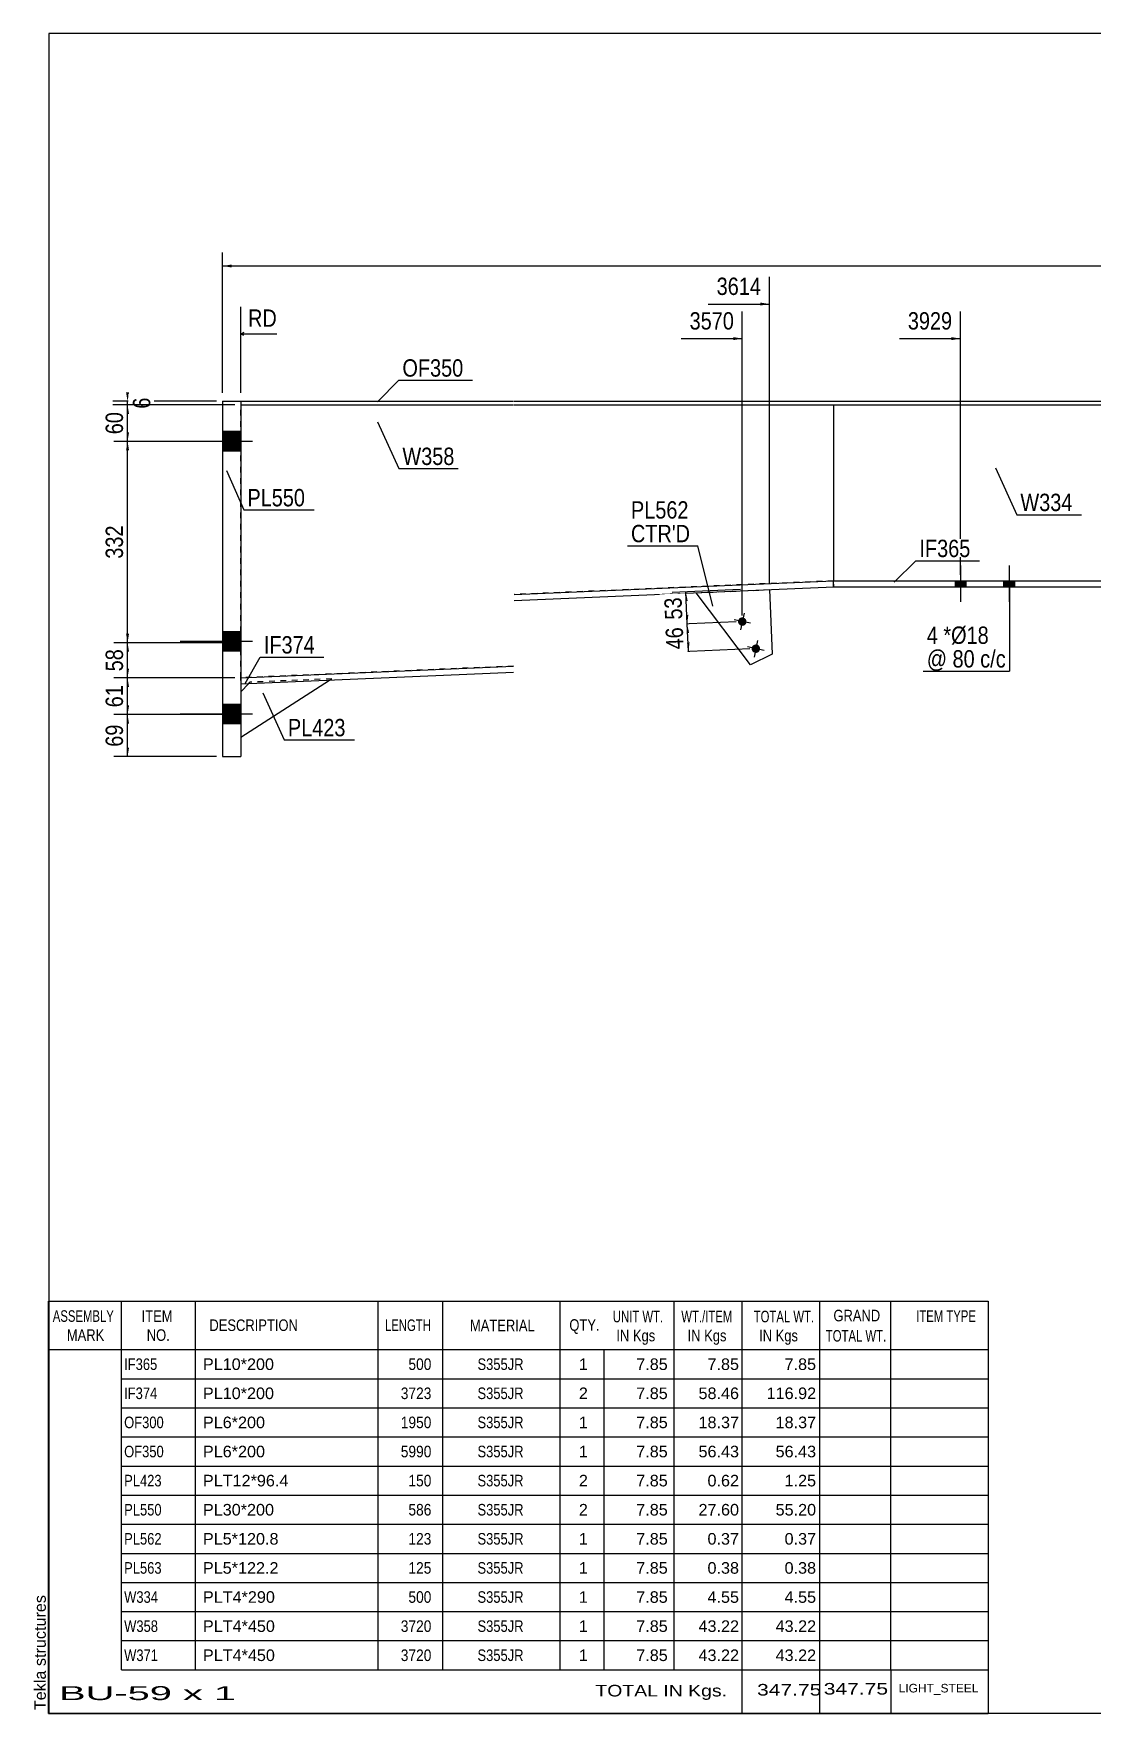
# Model space of a CAD drawing. Header units: millimetres. Extents: x -34 to 368, y -193 to 84.
# Drawn here: x -34.2 to 140.4, y -193.3 to 83.7 of the extents above; entities that cross this region are included whole.
import ezdxf

# ---------------------------------------------------------------- set-up
doc = ezdxf.new("R2010")
doc.units = ezdxf.units.MM
doc.linetypes.add('DXK_LINE_DOT1', pattern=[1.8814, 0.9407, -0.9407])
doc.styles.add('Arial', font='ARIAL.TTF', dxfattribs={"height": 0.2})
doc.styles.add('Arial Narrow', font='ARIALN.TTF', dxfattribs={"height": 0.2})

# ---------------------------------------------------------------- blocks, each defined once
blk = doc.blocks.new('Unknown-627318873-1211')
at = {"color": 5, "linetype": 'Continuous'}
for p, q in [((368.34, 83.75), (-31.66, 83.75)), ((-31.66, 83.75), (-31.66, -193.25)), ((368.34, -193.25), (368.34, 83.75)), ((-31.66, -193.25), (368.34, -193.25))]:
    blk.add_line(p, q, dxfattribs=at)
at = {"color": 174, "linetype": 'Continuous', "style": 'Arial'}
blk.add_text('Tekla structures', height=1.9102, rotation=90, dxfattribs=at).set_placement((-32.16, -192.75))
blk = doc.blocks.new('Bolt-627318873-2548 - 1232')
at = {"linetype": 'Continuous'}
blk.add_hatch(color=3, dxfattribs=at).paths.add_polyline_path([(85.62, -17.84, -1), (84.25, -17.55, -1)])
at = {"color": 3, "linetype": 'Continuous'}
for p, q in [((85.22, -16.33), (84.64, -19.07)), ((86.3, -17.99), (83.56, -17.41))]:
    blk.add_line(p, q, dxfattribs=at)
blk = doc.blocks.new('Part-627318873-2517 - 1232')
at = {"color": 2, "linetype": 'Continuous'}
for p, q in [((97.74, -7.5), (97.74, -6.5)), ((97.74, -6.5), (147.74, -6.5)), ((97.74, -7.5), (147.74, -7.5)), ((147.74, -7.5), (147.74, -6.5))]:
    blk.add_line(p, q, dxfattribs=at)
blk = doc.blocks.new('Part-627318873-2509 - 1232')
at = {"color": 2, "linetype": 'Continuous'}
for p, q in [((0, 23.1), (0, 22.5)), ((0, 23.1), (44.99, 23.1)), ((0, 22.5), (44.99, 22.5)), ((45.09, 23.1), (200.55, 23.1)), ((45.09, 22.5), (200.55, 22.5)), ((200.65, 23.1), (230.65, 23.1)), ((200.65, 22.5), (230.65, 22.5)), ((230.65, 23.1), (230.65, 22.5))]:
    blk.add_line(p, q, dxfattribs=at)
blk = doc.blocks.new('Part-627318873-2511 - 1232')
at = {"color": 2, "linetype": 'Continuous'}
for p, q in [((97.74, 22.5), (97.74, -6.5)), ((147.74, 22.5), (147.74, -6.5))]:
    blk.add_line(p, q, dxfattribs=at)
at = {"color": 7, "linetype": 'DXK_LINE_DOT1'}
for p, q in [((97.74, 22.5), (147.74, 22.5)), ((97.74, -6.5), (147.74, -6.5))]:
    blk.add_line(p, q, dxfattribs=at)
blk = doc.blocks.new('Part-627318873-2515 - 1232')
at = {"color": 2, "linetype": 'Continuous'}
for p, q in [((45.09, -8.76), (97.74, -6.5)), ((45.09, -9.77), (97.79, -7.5)), ((97.79, -7.5), (97.74, -6.5)), ((0, -22.5), (44.99, -20.57)), ((0.04, -23.5), (44.99, -21.57)), ((0.04, -23.5), (0, -22.5))]:
    blk.add_line(p, q, dxfattribs=at)
blk = doc.blocks.new('Part-627318873-2529 - 1232')
at = {"color": 2, "linetype": 'Continuous'}
for p, q in [((-3, 23.1), (0, 23.1)), ((-3, 23.1), (-3, -35.5)), ((0, 23.1), (0, -35.5)), ((-3, -35.5), (0, -35.5))]:
    blk.add_line(p, q, dxfattribs=at)
blk = doc.blocks.new('Part-627318873-2532 - 1232')
at = {"color": 2, "linetype": 'Continuous'}
for p, q in [((0, -32.3), (14.65, -22.87)), ((0, -24.8), (1.3, -23.45))]:
    blk.add_line(p, q, dxfattribs=at)
at = {"color": 7, "linetype": 'DXK_LINE_DOT1'}
for p, q in [((0, -24.8), (0, -32.3)), ((1.3, -23.45), (1.5, -23.24)), ((14.99, -22.66), (1.5, -23.24)), ((14.65, -22.87), (14.99, -22.66))]:
    blk.add_line(p, q, dxfattribs=at)
blk = doc.blocks.new('Part-627318873-2534 - 1232')
at = {"color": 7, "linetype": 'DXK_LINE_DOT1'}
blk.add_line((75.09, -8.48), (87.16, -7.96), dxfattribs=at)
at = {"color": 2, "linetype": 'Continuous'}
for p, q in [((87.16, -7.96), (87.61, -18.59)), ((84.04, -20.38), (75.09, -8.48)), ((87.61, -18.59), (84.04, -20.38))]:
    blk.add_line(p, q, dxfattribs=at)
blk = doc.blocks.new('Part-627318873-2536 - 1232')
at = {"color": 7, "linetype": 'DXK_LINE_DOT1'}
for p, q in [((0, -22.5), (0, 22.5)), ((0, 22.5), (44.99, 22.5)), ((45.09, 22.5), (97.74, 22.5)), ((97.74, -6.5), (45.09, -8.76)), ((44.99, -20.57), (0, -22.5))]:
    blk.add_line(p, q, dxfattribs=at)
at = {"color": 2, "linetype": 'Continuous'}
blk.add_line((97.74, 22.5), (97.74, -6.5), dxfattribs=at)
blk = doc.blocks.new('Bolt-627318873-2538 - 1232')
at = {"linetype": 'Continuous'}
for points in [[(119.64, -6.5), (117.84, -6.5), (117.84, -7.5), (119.64, -7.5)], [(119.64, -6.5), (117.84, -6.5), (117.84, -7.5), (119.64, -7.5)], [(127.64, -6.5), (125.84, -6.5), (125.84, -7.5), (127.64, -7.5)], [(127.64, -6.5), (125.84, -6.5), (125.84, -7.5), (127.64, -7.5)]]:
    blk.add_hatch(color=3, dxfattribs=at).paths.add_polyline_path(points)
at = {"color": 3, "linetype": 'Continuous'}
for p, q in [((118.74, -9.95), (118.74, -3.95)), ((118.74, -9.95), (118.74, -3.95)), ((126.74, -9.95), (126.74, -3.95)), ((126.74, -9.95), (126.74, -3.95)), ((117.84, -7.5), (117.84, -6.5)), ((117.84, -7.5), (117.84, -6.5)), ((119.64, -7.5), (119.64, -6.5)), ((119.64, -7.5), (119.64, -6.5)), ((125.84, -7.5), (125.84, -6.5)), ((125.84, -7.5), (125.84, -6.5)), ((127.64, -7.5), (127.64, -6.5)), ((127.64, -7.5), (127.64, -6.5))]:
    blk.add_line(p, q, dxfattribs=at)
blk = doc.blocks.new('Bolt-627318873-2545 - 1232')
at = {"linetype": 'Continuous'}
for points in [[(-3, 18.1), (-3, 14.9), (0, 14.9), (0, 18.1)], [(-3, 18.1), (-3, 14.9), (0, 14.9), (0, 18.1)], [(-3, -14.9), (-3, -18.1), (0, -18.1), (0, -14.9)], [(-3, -14.9), (-3, -18.1), (0, -18.1), (0, -14.9)], [(-3, -26.9), (-3, -30.1), (0, -30.1), (0, -26.9)], [(-3, -26.9), (-3, -30.1), (0, -30.1), (0, -26.9)]]:
    blk.add_hatch(color=3, dxfattribs=at).paths.add_polyline_path(points)
at = {"color": 3, "linetype": 'Continuous'}
for p, q in [((0, 18.1), (-3, 18.1)), ((0, 18.1), (-3, 18.1)), ((1.9, 16.5), (-10, 16.5)), ((1.9, 16.5), (-10, 16.5)), ((0, 14.9), (-3, 14.9)), ((0, 14.9), (-3, 14.9)), ((1.9, -16.5), (-10, -16.5)), ((1.9, -16.5), (-10, -16.5)), ((0, -14.9), (-3, -14.9)), ((0, -14.9), (-3, -14.9)), ((0, -18.1), (-3, -18.1)), ((0, -18.1), (-3, -18.1)), ((0, -26.9), (-3, -26.9)), ((0, -26.9), (-3, -26.9)), ((1.9, -28.5), (-10, -28.5)), ((1.9, -28.5), (-10, -28.5)), ((0, -30.1), (-3, -30.1)), ((0, -30.1), (-3, -30.1))]:
    blk.add_line(p, q, dxfattribs=at)
blk = doc.blocks.new('Bolt-627318873-2549 - 1232')
at = {"linetype": 'Continuous'}
blk.add_hatch(color=3, dxfattribs=at).paths.add_polyline_path([(83.38, -13.37, -1), (82.01, -13.08, -1)])
at = {"color": 3, "linetype": 'Continuous'}
for p, q in [((84.07, -13.51), (81.33, -12.94)), ((82.98, -11.86), (82.41, -14.6))]:
    blk.add_line(p, q, dxfattribs=at)
blk = doc.blocks.new('StraightDimension-627318873-3778 - 1232')
at = {"linetype": 'Continuous'}
for points in [[(-18.43, 24.6), (-18.68, 23.1), (-18.93, 24.6)], [(-18.93, 21), (-18.68, 22.5), (-18.43, 21)]]:
    blk.add_hatch(color=7, dxfattribs=at).paths.add_polyline_path(points)
at = {"color": 7, "linetype": 'Continuous'}
for p, q in [((-4, 23.1), (-21.08, 23.1)), ((-1, 22.5), (-21.08, 22.5)), ((-18.68, 22.5), (-18.68, 23.1))]:
    blk.add_line(p, q, dxfattribs=at)
at = {"color": 0}
blk.add_wipeout([(-14.33, 24.31), (-18.53, 24.31), (-18.53, 21.29), (-14.33, 21.29)], dxfattribs=at)
at = {"color": 3, "style": 'Arial Narrow'}
blk.add_text('6', height=2.86, rotation=90.0002, dxfattribs=at).set_placement((-14.93, 21.89))
blk = doc.blocks.new('StraightDimension-627318873-1596 - 1232')
at = {"linetype": 'Continuous'}
for points in [[(73.2, -9.86), (73.39, -8.35), (73.7, -9.84)], [(73.8, -12.11), (73.61, -13.62), (73.3, -12.13)]]:
    blk.add_hatch(color=7, dxfattribs=at).paths.add_polyline_path(points)
at = {"color": 7, "linetype": 'Continuous'}
for p, q in [((82.4, -7.96), (71.14, -8.44)), ((73.61, -13.62), (73.39, -8.35)), ((81.7, -13.27), (71.37, -13.71))]:
    blk.add_line(p, q, dxfattribs=at)
at = {"color": 0}
blk.add_wipeout([(73.25, -8.56), (69.05, -8.74), (69.26, -13.59), (73.46, -13.41)], dxfattribs=at)
at = {"color": 3, "style": 'Arial Narrow'}
blk.add_text('53', height=2.863, rotation=92.4582, dxfattribs=at).set_placement((72.83, -12.84))
blk = doc.blocks.new('StraightDimension-627318873-3211 - 1232')
at = {"linetype": 'Continuous'}
blk.add_hatch(color=7, dxfattribs=at).paths.add_polyline_path([(85.66, 39.39), (87.16, 39.14), (85.66, 38.89)])
at = {"color": 7, "linetype": 'Continuous'}
for p, q in [((87.16, -6.96), (87.16, 43.64)), ((77.09, 39.14), (87.16, 39.14))]:
    blk.add_line(p, q, dxfattribs=at)
at = {"color": 0}
blk.add_wipeout([(86.38, 40.04), (86.38, 44.24), (77.87, 44.24), (77.87, 40.04)], dxfattribs=at)
at = {"color": 3, "style": 'Arial Narrow'}
blk.add_text('3614', height=2.863, dxfattribs=at).set_placement((78.47, 40.64))
blk = doc.blocks.new('StraightDimension-627318873-3783 - 1232')
at = {"linetype": 'Continuous'}
for points in [[(-18.93, -30.06), (-18.68, -28.56), (-18.43, -30.06)], [(-18.43, -34), (-18.68, -35.5), (-18.93, -34)]]:
    blk.add_hatch(color=7, dxfattribs=at).paths.add_polyline_path(points)
at = {"color": 7, "linetype": 'Continuous'}
for p, q in [((-1, -28.56), (-20.93, -28.56)), ((-18.68, -35.5), (-18.68, -28.56)), ((-4, -35.5), (-20.93, -35.5))]:
    blk.add_line(p, q, dxfattribs=at)
at = {"color": 0}
blk.add_wipeout([(-18.83, -29.6), (-23.03, -29.6), (-23.03, -34.46), (-18.83, -34.46)], dxfattribs=at)
at = {"color": 3, "style": 'Arial Narrow'}
blk.add_text('69', height=2.863, rotation=90.0002, dxfattribs=at).set_placement((-19.43, -33.86))
blk = doc.blocks.new('StraightDimension-627318873-3299 - 1232')
at = {"linetype": 'Continuous'}
for points in [[(-1.5, 45.17), (-3, 45.42), (-1.5, 45.67)], [(340.34, 45.67), (341.84, 45.42), (340.34, 45.17)]]:
    blk.add_hatch(color=7, dxfattribs=at).paths.add_polyline_path(points)
at = {"color": 7, "linetype": 'Continuous'}
for p, q in [((-3, 24.5), (-3, 47.67)), ((341.84, 24.5), (341.84, 47.67)), ((-3, 45.42), (341.84, 45.42))]:
    blk.add_line(p, q, dxfattribs=at)
at = {"color": 0}
blk.add_wipeout([(173.68, 45.57), (173.68, 49.77), (165.16, 49.77), (165.16, 45.57)], dxfattribs=at)
at = {"color": 3, "style": 'Arial Narrow'}
blk.add_text('8000', height=2.863, dxfattribs=at).set_placement((165.76, 46.17))
blk = doc.blocks.new('StraightDimension-627318873-3210 - 1232')
at = {"linetype": 'Continuous'}
blk.add_hatch(color=7, dxfattribs=at).paths.add_polyline_path([(117.18, 33.69), (118.68, 33.44), (117.18, 33.19)])
at = {"color": 7, "linetype": 'Continuous'}
for p, q in [((118.68, -5.5), (118.68, 37.94)), ((108.62, 33.44), (118.68, 33.44))]:
    blk.add_line(p, q, dxfattribs=at)
at = {"color": 0}
blk.add_wipeout([(117.91, 34.34), (117.91, 38.54), (109.4, 38.54), (109.4, 34.34)], dxfattribs=at)
at = {"color": 3, "style": 'Arial Narrow'}
blk.add_text('3929', height=2.863, dxfattribs=at).set_placement((110, 34.94))
blk = doc.blocks.new('StraightDimension-627318873-1576 - 1232')
at = {"linetype": 'Continuous'}
for points in [[(73.43, -15.13), (73.61, -13.62), (73.93, -15.1)], [(74, -16.67), (73.81, -18.18), (73.5, -16.69)]]:
    blk.add_hatch(color=7, dxfattribs=at).paths.add_polyline_path(points)
at = {"color": 7, "linetype": 'Continuous'}
for p, q in [((81.7, -13.27), (71.37, -13.71)), ((73.81, -18.18), (73.61, -13.62)), ((83.93, -17.74), (71.56, -18.27))]:
    blk.add_line(p, q, dxfattribs=at)
at = {"color": 0}
blk.add_wipeout([(73.46, -13.48), (69.26, -13.66), (69.47, -18.51), (73.67, -18.33)], dxfattribs=at)
at = {"color": 3, "style": 'Arial Narrow'}
blk.add_text('46', height=2.863, rotation=92.4582, dxfattribs=at).set_placement((73.04, -17.76))
blk = doc.blocks.new('StraightDimension-627318873-3212 - 1232')
at = {"linetype": 'Continuous'}
blk.add_hatch(color=7, dxfattribs=at).paths.add_polyline_path([(81.2, 33.69), (82.7, 33.44), (81.2, 33.19)])
at = {"color": 7, "linetype": 'Continuous'}
for p, q in [((82.7, -12.23), (82.7, 37.94)), ((72.63, 33.44), (82.7, 33.44))]:
    blk.add_line(p, q, dxfattribs=at)
at = {"color": 0, "linetype": 'Continuous'}
blk.add_wipeout([(6.53, 34.79), (6.53, 38.99), (0.59, 38.99), (0.59, 34.79)], dxfattribs=at)
at = {"color": 7, "linetype": 'Continuous'}
for p, q in [((0, 24.5), (0, 38.69)), ((0.5, 34.44), (0, 34.19)), ((0.5, 33.94), (0, 34.19)), ((5.93, 34.19), (0, 34.19))]:
    blk.add_line(p, q, dxfattribs=at)
at = {"color": 3, "linetype": 'Continuous', "style": 'Arial Narrow'}
blk.add_text('RD', height=2.863, dxfattribs=at).set_placement((1.19, 35.39))
at = {"color": 0}
blk.add_wipeout([(81.92, 34.34), (81.92, 38.54), (73.41, 38.54), (73.41, 34.34)], dxfattribs=at)
at = {"color": 3, "style": 'Arial Narrow'}
blk.add_text('3570', height=2.863, dxfattribs=at).set_placement((74.01, 34.94))
blk = doc.blocks.new('StraightDimension-627318873-3779 - 1232')
at = {"linetype": 'Continuous'}
for points in [[(-18.93, 21), (-18.68, 22.5), (-18.43, 21)], [(-18.43, 18), (-18.68, 16.5), (-18.93, 18)]]:
    blk.add_hatch(color=7, dxfattribs=at).paths.add_polyline_path(points)
at = {"color": 7, "linetype": 'Continuous'}
for p, q in [((-1, 22.5), (-20.93, 22.5)), ((-18.68, 16.5), (-18.68, 22.5)), ((-1, 16.5), (-20.93, 16.5))]:
    blk.add_line(p, q, dxfattribs=at)
at = {"color": 0}
blk.add_wipeout([(-18.83, 21.93), (-23.03, 21.93), (-23.03, 17.07), (-18.83, 17.07)], dxfattribs=at)
at = {"color": 3, "style": 'Arial Narrow'}
blk.add_text('60', height=2.863, rotation=90.0002, dxfattribs=at).set_placement((-19.43, 17.67))
blk = doc.blocks.new('StraightDimension-627318873-3780 - 1232')
at = {"linetype": 'Continuous'}
for points in [[(-18.93, 15), (-18.68, 16.5), (-18.43, 15)], [(-18.43, -15.21), (-18.68, -16.71), (-18.93, -15.21)]]:
    blk.add_hatch(color=7, dxfattribs=at).paths.add_polyline_path(points)
at = {"color": 7, "linetype": 'Continuous'}
for p, q in [((-1, 16.5), (-20.93, 16.5)), ((-18.68, -16.71), (-18.68, 16.5)), ((-1, -16.71), (-20.93, -16.71))]:
    blk.add_line(p, q, dxfattribs=at)
at = {"color": 0}
blk.add_wipeout([(-18.83, 3.24), (-23.03, 3.24), (-23.03, -3.45), (-18.83, -3.45)], dxfattribs=at)
at = {"color": 3, "style": 'Arial Narrow'}
blk.add_text('332', height=2.863, rotation=90.0002, dxfattribs=at).set_placement((-19.43, -2.85))
blk = doc.blocks.new('StraightDimension-627318873-3781 - 1232')
at = {"linetype": 'Continuous'}
for points in [[(-18.93, -18.21), (-18.68, -16.71), (-18.43, -18.21)], [(-18.43, -21), (-18.68, -22.5), (-18.93, -21)]]:
    blk.add_hatch(color=7, dxfattribs=at).paths.add_polyline_path(points)
at = {"color": 7, "linetype": 'Continuous'}
for p, q in [((-1, -16.71), (-20.93, -16.71)), ((-18.68, -22.5), (-18.68, -16.71)), ((-1, -22.5), (-20.93, -22.5))]:
    blk.add_line(p, q, dxfattribs=at)
at = {"color": 0}
blk.add_wipeout([(-18.83, -17.18), (-23.03, -17.18), (-23.03, -22.03), (-18.83, -22.03)], dxfattribs=at)
at = {"color": 3, "style": 'Arial Narrow'}
blk.add_text('58', height=2.863, rotation=90.0002, dxfattribs=at).set_placement((-19.43, -21.43))
blk = doc.blocks.new('StraightDimension-627318873-3782 - 1232')
at = {"linetype": 'Continuous'}
for points in [[(-18.93, -24), (-18.68, -22.5), (-18.43, -24)], [(-18.43, -27.06), (-18.68, -28.56), (-18.93, -27.06)]]:
    blk.add_hatch(color=7, dxfattribs=at).paths.add_polyline_path(points)
at = {"color": 7, "linetype": 'Continuous'}
for p, q in [((-1, -22.5), (-20.93, -22.5)), ((-18.68, -28.56), (-18.68, -22.5)), ((-1, -28.56), (-20.93, -28.56))]:
    blk.add_line(p, q, dxfattribs=at)
at = {"color": 0}
blk.add_wipeout([(-18.83, -23.1), (-23.03, -23.1), (-23.03, -27.96), (-18.83, -27.96)], dxfattribs=at)
at = {"color": 3, "style": 'Arial Narrow'}
blk.add_text('61', height=2.863, rotation=90.0002, dxfattribs=at).set_placement((-19.43, -27.36))
blk = doc.blocks.new('CBS_BOM-627318873-4336')
at = {"color": 7, "linetype": 'Continuous'}
for p, q in [((-31.69, -133.29), (-31.69, -125.29)), ((-31.69, -125.29), (123.23, -125.29)), ((-19.69, -133.29), (-19.69, -125.29)), ((-7.5, -133.29), (-7.5, -125.29)), ((22.66, -133.29), (22.66, -125.29)), ((33.34, -133.29), (33.34, -125.29)), ((52.66, -133.29), (52.66, -125.29)), ((71.46, -133.29), (71.46, -125.29)), ((82.67, -133.29), (82.67, -125.29)), ((95.46, -133.29), (95.46, -125.29)), ((107.21, -133.29), (107.21, -125.29)), ((123.23, -125.29), (123.23, -133.28)), ((-31.69, -133.29), (123.23, -133.29)), ((-31.69, -138.09), (-31.69, -133.29)), ((-19.69, -138.09), (-19.69, -133.29)), ((-7.5, -138.09), (-7.5, -133.29)), ((22.66, -138.09), (22.66, -133.29)), ((33.34, -138.09), (33.34, -133.29)), ((52.66, -138.09), (52.66, -133.29)), ((59.92, -138.09), (59.92, -133.29)), ((71.46, -138.09), (71.46, -133.29)), ((82.67, -138.09), (82.67, -133.29)), ((95.46, -138.09), (95.46, -133.29)), ((107.22, -138.09), (107.22, -133.29)), ((123.23, -133.29), (123.23, -138.09)), ((-31.69, -142.89), (-31.69, -138.09)), ((-19.69, -138.09), (123.23, -138.09)), ((-19.69, -142.89), (-19.69, -138.09)), ((-7.5, -142.89), (-7.5, -138.09)), ((22.66, -142.89), (22.66, -138.09)), ((33.34, -142.89), (33.34, -138.09)), ((52.66, -142.89), (52.66, -138.09)), ((59.92, -142.89), (59.92, -138.09)), ((71.46, -142.89), (71.46, -138.09)), ((82.67, -142.89), (82.67, -138.09)), ((95.46, -142.89), (95.46, -138.09)), ((107.22, -142.89), (107.22, -138.09)), ((123.23, -138.09), (123.23, -142.89)), ((-31.69, -147.69), (-31.69, -142.89)), ((-19.69, -142.89), (123.23, -142.89)), ((-19.69, -147.69), (-19.69, -142.89)), ((-7.5, -147.69), (-7.5, -142.89)), ((22.66, -147.69), (22.66, -142.89)), ((33.34, -147.69), (33.34, -142.89)), ((52.66, -147.69), (52.66, -142.89)), ((59.92, -147.69), (59.92, -142.89)), ((71.46, -147.69), (71.46, -142.89)), ((82.67, -147.69), (82.67, -142.89)), ((95.46, -147.69), (95.46, -142.89)), ((107.22, -147.69), (107.22, -142.89)), ((123.23, -142.89), (123.23, -147.69)), ((-31.69, -152.49), (-31.69, -147.69)), ((-19.69, -147.69), (123.23, -147.69)), ((-19.69, -152.49), (-19.69, -147.69)), ((-7.5, -152.49), (-7.5, -147.69)), ((22.66, -152.49), (22.66, -147.69)), ((33.34, -152.49), (33.34, -147.69)), ((52.66, -152.49), (52.66, -147.69)), ((59.92, -152.49), (59.92, -147.69)), ((71.46, -152.49), (71.46, -147.69)), ((82.67, -152.49), (82.67, -147.69)), ((95.46, -152.49), (95.46, -147.69)), ((107.22, -152.49), (107.22, -147.69)), ((123.23, -147.69), (123.23, -152.49)), ((-31.69, -157.29), (-31.69, -152.49)), ((-19.69, -152.49), (123.23, -152.49)), ((-19.69, -157.29), (-19.69, -152.49)), ((-7.5, -157.29), (-7.5, -152.49)), ((22.66, -157.29), (22.66, -152.49)), ((33.34, -157.29), (33.34, -152.49)), ((52.66, -157.29), (52.66, -152.49)), ((59.92, -157.29), (59.92, -152.49)), ((71.46, -157.29), (71.46, -152.49)), ((82.67, -157.29), (82.67, -152.49)), ((95.46, -157.29), (95.46, -152.49)), ((107.22, -157.29), (107.22, -152.49)), ((123.23, -152.49), (123.23, -157.29)), ((-31.69, -162.09), (-31.69, -157.29)), ((-19.69, -157.29), (123.23, -157.29)), ((-19.69, -162.09), (-19.69, -157.29)), ((-7.5, -162.09), (-7.5, -157.29)), ((22.66, -162.09), (22.66, -157.29)), ((33.34, -162.09), (33.34, -157.29)), ((52.66, -162.09), (52.66, -157.29)), ((59.92, -162.09), (59.92, -157.29)), ((71.46, -162.09), (71.46, -157.29)), ((82.67, -162.09), (82.67, -157.29)), ((95.46, -162.09), (95.46, -157.29)), ((107.22, -162.09), (107.22, -157.29)), ((123.23, -157.29), (123.23, -162.09)), ((-31.69, -166.89), (-31.69, -162.09)), ((-19.69, -162.09), (123.23, -162.09)), ((-19.69, -166.89), (-19.69, -162.09)), ((-7.5, -166.89), (-7.5, -162.09)), ((22.66, -166.89), (22.66, -162.09)), ((33.34, -166.89), (33.34, -162.09)), ((52.66, -166.89), (52.66, -162.09)), ((59.92, -166.89), (59.92, -162.09)), ((71.46, -166.89), (71.46, -162.09)), ((82.67, -166.89), (82.67, -162.09)), ((95.46, -166.89), (95.46, -162.09)), ((107.22, -166.89), (107.22, -162.09)), ((123.23, -162.09), (123.23, -166.89)), ((-31.69, -171.69), (-31.69, -166.89)), ((-19.69, -166.89), (123.23, -166.89)), ((-19.69, -171.69), (-19.69, -166.89)), ((-7.5, -171.69), (-7.5, -166.89)), ((22.66, -171.69), (22.66, -166.89)), ((33.34, -171.69), (33.34, -166.89)), ((52.66, -171.69), (52.66, -166.89)), ((59.92, -171.69), (59.92, -166.89)), ((71.46, -171.69), (71.46, -166.89)), ((82.67, -171.69), (82.67, -166.89)), ((95.46, -171.69), (95.46, -166.89)), ((107.22, -171.69), (107.22, -166.89)), ((123.23, -166.89), (123.23, -171.69)), ((-31.69, -176.49), (-31.69, -171.69)), ((-19.69, -171.69), (123.23, -171.69)), ((-19.69, -176.49), (-19.69, -171.69)), ((-7.5, -176.49), (-7.5, -171.69)), ((22.66, -176.49), (22.66, -171.69)), ((33.34, -176.49), (33.34, -171.69)), ((52.66, -176.49), (52.66, -171.69)), ((59.92, -176.49), (59.92, -171.69)), ((71.46, -176.49), (71.46, -171.69)), ((82.67, -176.49), (82.67, -171.69)), ((95.46, -176.49), (95.46, -171.69)), ((107.22, -176.49), (107.22, -171.69)), ((123.23, -171.69), (123.23, -176.49)), ((-31.69, -181.29), (-31.69, -176.49)), ((-19.69, -176.49), (123.23, -176.49)), ((-19.69, -181.29), (-19.69, -176.49)), ((-7.5, -181.29), (-7.5, -176.49)), ((22.66, -181.29), (22.66, -176.49)), ((33.34, -181.29), (33.34, -176.49)), ((52.66, -181.29), (52.66, -176.49)), ((59.92, -181.29), (59.92, -176.49)), ((71.46, -181.29), (71.46, -176.49)), ((82.67, -181.29), (82.67, -176.49)), ((95.46, -181.29), (95.46, -176.49)), ((107.22, -181.29), (107.22, -176.49)), ((123.23, -176.49), (123.23, -181.29)), ((-31.69, -186.09), (-31.69, -181.29)), ((-19.69, -181.29), (123.23, -181.29)), ((-19.69, -186.09), (-19.69, -181.29)), ((-7.5, -186.09), (-7.5, -181.29)), ((22.66, -186.09), (22.66, -181.29)), ((33.34, -186.09), (33.34, -181.29)), ((52.66, -186.09), (52.66, -181.29)), ((59.92, -186.09), (59.92, -181.29)), ((71.46, -186.09), (71.46, -181.29)), ((82.67, -186.09), (82.67, -181.29)), ((95.46, -186.09), (95.46, -181.29)), ((107.22, -186.09), (107.22, -181.29)), ((123.23, -181.29), (123.23, -186.09)), ((-31.69, -193.29), (-31.69, -186.11)), ((-19.69, -186.09), (123.23, -186.09)), ((82.67, -193.29), (82.67, -186.11)), ((95.46, -193.29), (95.46, -186.11)), ((107.26, -193.29), (107.26, -186.11)), ((123.23, -186.09), (123.23, -193.29)), ((-31.69, -193.29), (123.23, -193.29))]:
    blk.add_line(p, q, dxfattribs=at)
at = {"color": 3, "linetype": 'Continuous', "style": 'Arial'}
for s, height, width, p in [('ASSEMBLY', 1.91, 0.7, (-31.01, -128.71)), ('ITEM', 1.91, 0.8, (-16.36, -128.71)), ('UNIT WT.', 1.91, 0.7, (61.35, -128.79)), ('WT./ITEM', 1.91, 0.7, (72.64, -128.79)), ('TOTAL WT.', 1.91, 0.7, (84.58, -128.79)), ('GRAND', 1.91, 0.8, (97.73, -128.63)), ('ITEM TYPE', 1.91, 0.7, (111.37, -128.71)), ('MARK', 1.91, 0.8, (-28.69, -131.85)), ('NO.', 1.91, 0.8, (-15.51, -131.85)), ('DESCRIPTION', 1.9102, 0.8, (-5.18, -130.22)), ('LENGTH', 1.91, 0.7, (23.77, -130.22)), ('MATERIAL', 1.91, 0.8, (37.79, -130.26)), ('QTY.', 1.91, 0.8, (54.18, -130.19)), ('IN Kgs', 1.91, 0.8, (61.93, -131.93)), ('IN Kgs', 1.91, 0.8, (73.68, -131.93)), ('IN Kgs', 1.91, 0.8, (85.47, -131.93)), ('TOTAL WT.', 1.91, 0.7, (96.47, -131.97))]:
    blk.add_text(s, height=height, dxfattribs=dict(at, width=width)).set_placement(p)
at = {"color": 7, "linetype": 'Continuous', "style": 'Arial'}
for s, width, p in [('IF365', 0.8, (-19.24, -136.65)), ('500', 0.85, (27.64, -136.65)), ('S355JR', 0.8, (39.03, -136.65)), ('IF374', 0.8, (-19.24, -141.45)), ('3723', 0.85, (26.38, -141.45)), ('S355JR', 0.8, (39.03, -141.45)), ('OF300', 0.8, (-19.24, -146.25)), ('1950', 0.85, (26.38, -146.25)), ('S355JR', 0.8, (39.03, -146.25)), ('OF350', 0.8, (-19.24, -151.05)), ('5990', 0.85, (26.38, -151.05)), ('S355JR', 0.8, (39.03, -151.05)), ('PL423', 0.8, (-19.24, -155.85)), ('150', 0.85, (27.64, -155.85)), ('S355JR', 0.8, (39.03, -155.85)), ('PL550', 0.8, (-19.24, -160.65)), ('586', 0.85, (27.64, -160.65)), ('S355JR', 0.8, (39.03, -160.65)), ('PL562', 0.8, (-19.24, -165.45)), ('123', 0.85, (27.64, -165.45)), ('S355JR', 0.8, (39.03, -165.45)), ('PL563', 0.8, (-19.24, -170.25)), ('125', 0.85, (27.64, -170.25)), ('S355JR', 0.8, (39.03, -170.25)), ('W334', 0.8, (-19.24, -175.05)), ('500', 0.85, (27.64, -175.05)), ('S355JR', 0.8, (39.03, -175.05)), ('W358', 0.8, (-19.24, -179.85)), ('3720', 0.85, (26.38, -179.85)), ('S355JR', 0.8, (39.03, -179.85)), ('W371', 0.8, (-19.24, -184.65)), ('3720', 0.85, (26.38, -184.65)), ('S355JR', 0.8, (39.03, -184.65))]:
    blk.add_text(s, height=1.91, dxfattribs=dict(at, width=width)).set_placement(p)
for s, p in [('PL10*200', (-6.25, -136.65)), ('1', (55.75, -136.65)), ('7.85', (65.21, -136.65)), ('7.85', (76.96, -136.65)), ('7.85', (89.67, -136.65)), ('PL10*200', (-6.25, -141.45)), ('2', (55.75, -141.45)), ('7.85', (65.21, -141.45)), ('58.46', (75.48, -141.45)), ('116.92', (86.71, -141.45)), ('PL6*200', (-6.25, -146.25)), ('1', (55.75, -146.25)), ('7.85', (65.21, -146.25)), ('18.37', (75.48, -146.25)), ('18.37', (88.19, -146.25)), ('PL6*200', (-6.25, -151.05)), ('1', (55.75, -151.05)), ('7.85', (65.21, -151.05)), ('56.43', (75.48, -151.05)), ('56.43', (88.19, -151.05)), ('PLT12*96.4', (-6.25, -155.85)), ('2', (55.75, -155.85)), ('7.85', (65.21, -155.85)), ('0.62', (76.96, -155.85)), ('1.25', (89.67, -155.85)), ('PL30*200', (-6.25, -160.65)), ('2', (55.75, -160.65)), ('7.85', (65.21, -160.65)), ('27.60', (75.48, -160.65)), ('55.20', (88.19, -160.65)), ('PL5*120.8', (-6.25, -165.45)), ('1', (55.75, -165.45)), ('7.85', (65.21, -165.45)), ('0.37', (76.96, -165.45)), ('0.37', (89.67, -165.45)), ('PL5*122.2', (-6.25, -170.25)), ('1', (55.75, -170.25)), ('7.85', (65.21, -170.25)), ('0.38', (76.96, -170.25)), ('0.38', (89.67, -170.25)), ('PLT4*290', (-6.25, -175.05)), ('1', (55.75, -175.05)), ('7.85', (65.21, -175.05)), ('4.55', (76.96, -175.05)), ('4.55', (89.67, -175.05)), ('PLT4*450', (-6.25, -179.85)), ('1', (55.75, -179.85)), ('7.85', (65.21, -179.85)), ('43.22', (75.48, -179.85)), ('43.22', (88.19, -179.85)), ('PLT4*450', (-6.25, -184.65)), ('1', (55.75, -184.65)), ('7.85', (65.21, -184.65)), ('43.22', (75.48, -184.65)), ('43.22', (88.19, -184.65))]:
    blk.add_text(s, height=1.91, dxfattribs=at).set_placement(p)
at = {"color": 6, "linetype": 'Continuous', "style": 'Arial'}
for s, height, width, p in [('347.75', 1.91, 1.3, (96.13, -190.18)), ('BU-59 x 1', 2.292, 2.05, (-29.97, -191.09)), ('TOTAL IN Kgs.', 1.9102, 1.2, (58.47, -190.49)), ('347.75', 1.91, 1.3, (85.13, -190.34))]:
    blk.add_text(s, height=height, dxfattribs=dict(at, width=width)).set_placement(p)
blk.add_text('LIGHT_STEEL', height=1.4135, dxfattribs=at).set_placement((108.48, -189.83))
blk = doc.blocks.new('Mark-627318873-2564 - 1232')
at = {"color": 0}
blk.add_wipeout([(12.21, -18.49), (12.21, -15.49), (3.8, -15.49), (3.8, -18.49)], dxfattribs=at)
blk.add_wipeout([(12.21, -18.49), (12.21, -15.49), (3.8, -15.49), (3.8, -18.49)], dxfattribs=at)
at = {"color": 7, "linetype": 'Continuous'}
for p, q in [((0.7, -23.42), (3.2, -19.09)), ((3.2, -19.09), (13.71, -19.09))]:
    blk.add_line(p, q, dxfattribs=at)
at = {"color": 3, "style": 'Arial Narrow'}
blk.add_text('IF374', height=2.863, dxfattribs=at).set_placement((3.8, -18.49))
blk = doc.blocks.new('Mark-627318873-2552 - 1232')
at = {"color": 0}
blk.add_wipeout([(36.7, 27.17), (36.7, 30.17), (26.65, 30.17), (26.65, 27.17)], dxfattribs=at)
blk.add_wipeout([(36.7, 27.17), (36.7, 30.17), (26.65, 30.17), (26.65, 27.17)], dxfattribs=at)
at = {"color": 7, "linetype": 'Continuous'}
for p, q in [((22.52, 23.03), (26.05, 26.57)), ((26.05, 26.57), (38.2, 26.57))]:
    blk.add_line(p, q, dxfattribs=at)
at = {"color": 3, "style": 'Arial Narrow'}
blk.add_text('OF350', height=2.863, dxfattribs=at).set_placement((26.65, 27.17))
blk = doc.blocks.new('Mark-627318873-2555 - 1232')
at = {"color": 0}
blk.add_wipeout([(137.15, 5), (137.15, 8), (128.56, 8), (128.56, 5)], dxfattribs=at)
blk.add_wipeout([(137.15, 5), (137.15, 8), (128.56, 8), (128.56, 5)], dxfattribs=at)
at = {"color": 7, "linetype": 'Continuous'}
for p, q in [((124.43, 12.14), (127.96, 4.4)), ((127.96, 4.4), (138.65, 4.4))]:
    blk.add_line(p, q, dxfattribs=at)
at = {"color": 3, "style": 'Arial Narrow'}
blk.add_text('W334', height=2.863, dxfattribs=at).set_placement((128.56, 5))
blk = doc.blocks.new('Mark-627318873-2567 - 1232')
at = {"color": 0}
blk.add_wipeout([(120.31, -2.59), (120.31, 0.41), (111.91, 0.41), (111.91, -2.59)], dxfattribs=at)
blk.add_wipeout([(120.31, -2.59), (120.31, 0.41), (111.91, 0.41), (111.91, -2.59)], dxfattribs=at)
at = {"color": 7, "linetype": 'Continuous'}
for p, q in [((107.77, -6.73), (111.31, -3.19)), ((111.31, -3.19), (121.81, -3.19))]:
    blk.add_line(p, q, dxfattribs=at)
at = {"color": 3, "style": 'Arial Narrow'}
blk.add_text('IF365', height=2.863, dxfattribs=at).set_placement((111.91, -2.59))
blk = doc.blocks.new('Mark-627318873-2579 - 1232')
at = {"color": 0}
blk.add_wipeout([(10.59, 5.78), (10.59, 8.78), (1.09, 8.78), (1.09, 5.78)], dxfattribs=at)
blk.add_wipeout([(10.59, 5.78), (10.59, 8.78), (1.09, 8.78), (1.09, 5.78)], dxfattribs=at)
at = {"color": 7, "linetype": 'Continuous'}
for p, q in [((-2.37, 11.67), (0.49, 5.18)), ((0.49, 5.18), (12.09, 5.18))]:
    blk.add_line(p, q, dxfattribs=at)
at = {"color": 3, "style": 'Arial Narrow'}
blk.add_text('PL550', height=2.863, dxfattribs=at).set_placement((1.09, 5.78))
blk = doc.blocks.new('Mark-627318873-2582 - 1232')
at = {"color": 0}
blk.add_wipeout([(17.27, -32.14), (17.27, -29.14), (7.77, -29.14), (7.77, -32.14)], dxfattribs=at)
blk.add_wipeout([(17.27, -32.14), (17.27, -29.14), (7.77, -29.14), (7.77, -32.14)], dxfattribs=at)
at = {"color": 7, "linetype": 'Continuous'}
for p, q in [((3.63, -25), (7.17, -32.74)), ((7.17, -32.74), (18.77, -32.74))]:
    blk.add_line(p, q, dxfattribs=at)
at = {"color": 3, "style": 'Arial Narrow'}
blk.add_text('PL423', height=2.863, dxfattribs=at).set_placement((7.77, -32.14))
blk = doc.blocks.new('Mark-627318873-2585 - 1232')
at = {"color": 0}
blk.add_wipeout([(73.85, 3.76), (73.85, 6.76), (64.34, 6.76), (64.34, 3.76)], dxfattribs=at)
blk.add_wipeout([(73.85, 3.76), (73.85, 6.76), (64.34, 6.76), (64.34, 3.76)], dxfattribs=at)
blk.add_wipeout([(74.1, -0.14), (74.1, 2.86), (64.34, 2.86), (64.34, -0.14)], dxfattribs=at)
blk.add_wipeout([(74.1, -0.14), (74.1, 2.86), (64.34, 2.86), (64.34, -0.14)], dxfattribs=at)
at = {"color": 7, "linetype": 'Continuous'}
for p in [(63.74, -0.74), (77.85, -10.7)]:
    blk.add_line(p, (75.35, -0.74), dxfattribs=at)
at = {"color": 3, "style": 'Arial Narrow'}
blk.add_text('PL562', height=2.863, dxfattribs=at).set_placement((64.34, 3.76))
at = {"color": 1, "style": 'Arial Narrow'}
blk.add_text("CTR'D", height=2.863, dxfattribs=at).set_placement((64.34, -0.14))
blk = doc.blocks.new('Mark-627318873-2591 - 1232')
at = {"color": 0}
blk.add_wipeout([(35.24, 12.6), (35.24, 15.6), (26.65, 15.6), (26.65, 12.6)], dxfattribs=at)
blk.add_wipeout([(35.24, 12.6), (35.24, 15.6), (26.65, 15.6), (26.65, 12.6)], dxfattribs=at)
at = {"color": 7, "linetype": 'Continuous'}
for p, q in [((22.52, 19.74), (26.05, 12)), ((26.05, 12), (35.84, 12))]:
    blk.add_line(p, q, dxfattribs=at)
at = {"color": 3, "style": 'Arial Narrow'}
blk.add_text('W358', height=2.863, dxfattribs=at).set_placement((26.65, 12.6))
blk = doc.blocks.new('Mark-627318873-2604 - 1232')
at = {"color": 0}
blk.add_wipeout([(114.96, -16.9), (114.96, -13.9), (113.13, -13.9), (113.13, -16.9)], dxfattribs=at)
blk.add_wipeout([(114.96, -16.9), (114.96, -13.9), (113.13, -13.9), (113.13, -16.9)], dxfattribs=at)
blk.add_wipeout([(117.13, -16.9), (117.13, -13.9), (115.86, -13.9), (115.86, -16.9)], dxfattribs=at)
blk.add_wipeout([(117.13, -16.9), (117.13, -13.9), (115.86, -13.9), (115.86, -16.9)], dxfattribs=at)
blk.add_wipeout([(123.35, -16.9), (123.35, -13.9), (117.13, -13.9), (117.13, -16.9)], dxfattribs=at)
blk.add_wipeout([(123.35, -16.9), (123.35, -13.9), (117.13, -13.9), (117.13, -16.9)], dxfattribs=at)
at = {"color": 3, "style": 'Arial Narrow'}
blk.add_text('*', height=2.86, dxfattribs=at).set_placement((115.86, -16.9))
at = {"color": 0}
blk.add_wipeout([(126.15, -20.8), (126.15, -17.8), (113.13, -17.8), (113.13, -20.8)], dxfattribs=at)
blk.add_wipeout([(126.15, -20.8), (126.15, -17.8), (113.13, -17.8), (113.13, -20.8)], dxfattribs=at)
at = {"color": 7, "linetype": 'Continuous'}
for p in [(126.75, -7.2), (112.53, -21.4)]:
    blk.add_line(p, (126.75, -21.4), dxfattribs=at)
at = {"color": 3, "style": 'Arial Narrow'}
for s, height, p in [('4', 2.86, (113.13, -16.9)), ('Ø18', 2.863, (117.13, -16.9)), ('@ 80 c/', 2.863, (113.13, -20.8)), ('c', 2.86, (124.5, -20.8))]:
    blk.add_text(s, height=height, dxfattribs=at).set_placement(p)

msp = doc.modelspace()

# ---------------------------------------------------------------- block references
for name in ['Unknown-627318873-1211', 'Part-627318873-2529 - 1232', 'Part-627318873-2509 - 1232', 'Part-627318873-2536 - 1232', 'Part-627318873-2511 - 1232', 'Bolt-627318873-2545 - 1232', 'Bolt-627318873-2538 - 1232', 'Part-627318873-2515 - 1232', 'Part-627318873-2534 - 1232', 'Part-627318873-2517 - 1232', 'Bolt-627318873-2549 - 1232', 'Bolt-627318873-2548 - 1232', 'Part-627318873-2532 - 1232', 'CBS_BOM-627318873-4336']:
    msp.add_blockref(name, (0, 0))

# ---------------------------------------------------------------- next in the draw order: block references
for name in ['StraightDimension-627318873-3778 - 1232', 'Mark-627318873-2555 - 1232', 'StraightDimension-627318873-1596 - 1232', 'Mark-627318873-2564 - 1232', 'Mark-627318873-2582 - 1232', 'StraightDimension-627318873-3783 - 1232']:
    msp.add_blockref(name, (0, 0))

# ---------------------------------------------------------------- next in the draw order: block references
for name in ['StraightDimension-627318873-3211 - 1232', 'StraightDimension-627318873-1576 - 1232']:
    msp.add_blockref(name, (0, 0))

# ---------------------------------------------------------------- next in the draw order: block references
msp.add_blockref('StraightDimension-627318873-3299 - 1232', (0, 0))

# ---------------------------------------------------------------- next in the draw order: block references
for name in ['StraightDimension-627318873-3212 - 1232', 'StraightDimension-627318873-3210 - 1232']:
    msp.add_blockref(name, (0, 0))

# ---------------------------------------------------------------- next in the draw order: block references
for name in ['Mark-627318873-2552 - 1232', 'StraightDimension-627318873-3779 - 1232', 'Mark-627318873-2591 - 1232', 'Mark-627318873-2585 - 1232', 'Mark-627318873-2567 - 1232']:
    msp.add_blockref(name, (0, 0))

# ---------------------------------------------------------------- next in the draw order: block references
for name in ['StraightDimension-627318873-3780 - 1232', 'Mark-627318873-2604 - 1232']:
    msp.add_blockref(name, (0, 0))

# ---------------------------------------------------------------- next in the draw order: block references
for name in ['Mark-627318873-2579 - 1232', 'StraightDimension-627318873-3781 - 1232']:
    msp.add_blockref(name, (0, 0))

# ---------------------------------------------------------------- next in the draw order: block references
msp.add_blockref('StraightDimension-627318873-3782 - 1232', (0, 0))

doc.saveas('drawing.dxf')
